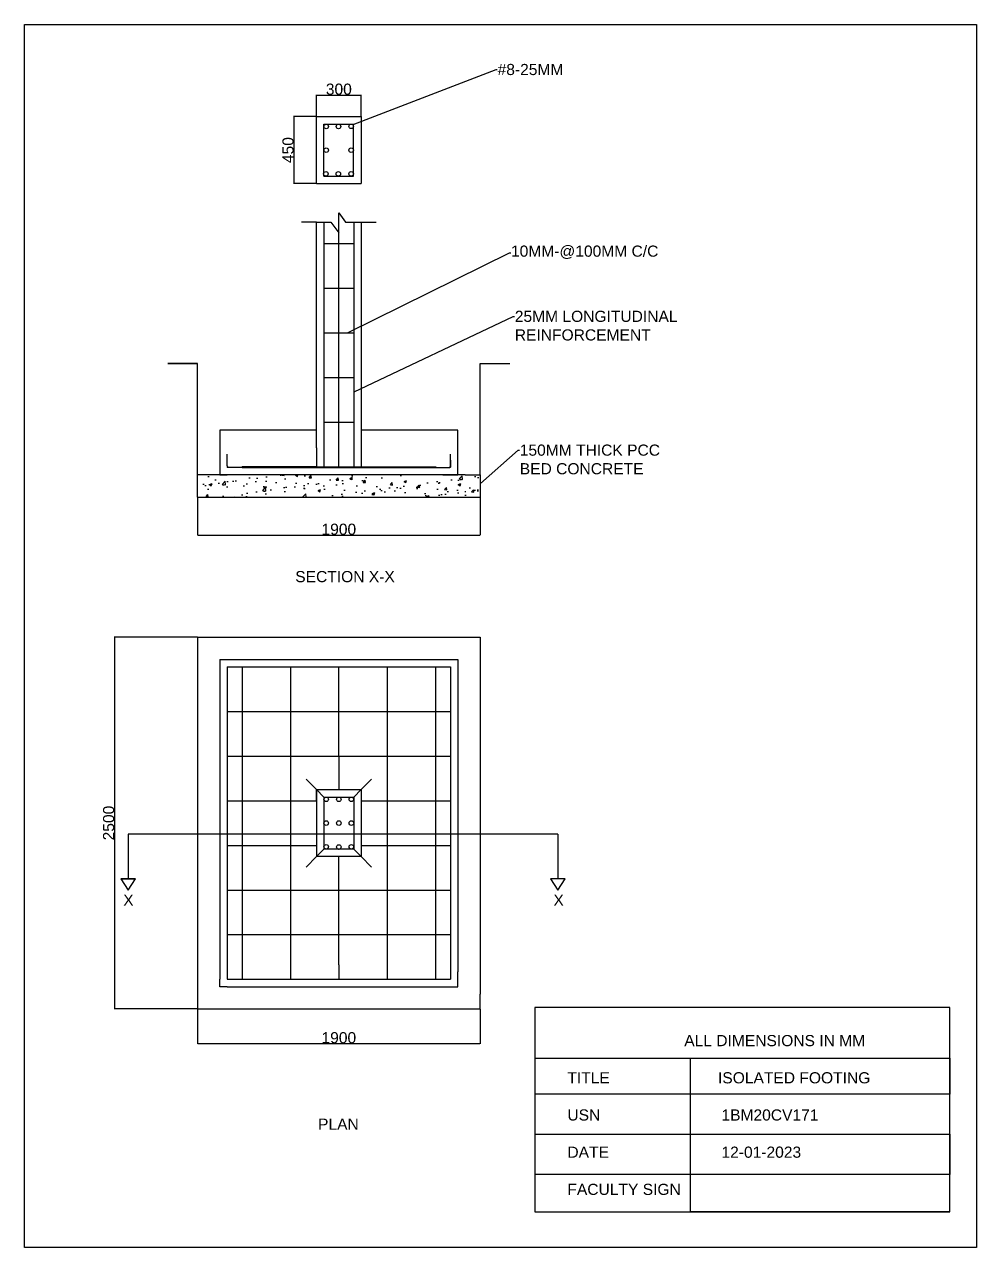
# Model space of a CAD drawing. Header units: inches. Extents: x 448145 to 618619, y -64863 to 148507.
# Drawn here: x 474380 to 480784, y 113106 to 121329 of the extents above; entities that cross this region are included whole.
import ezdxf
from ezdxf import colors
from ezdxf.entities.mleader import LeaderData, LeaderLine
from ezdxf.math import Vec2, Vec3

# ---------------------------------------------------------------- set-up
doc = ezdxf.new("R2010")
doc.units = ezdxf.units.IN
doc.header["$MEASUREMENT"] = 0
doc.styles.get("Standard").update_dxf_attribs({"font": 'Arial.ttf', "height": 75})
doc.dimstyles.new('ISO-25', dxfattribs={"dimtxt": 2.5, "dimasz": 2.5, "dimexe": 1.25, "dimexo": 0.625, "dimtad": 1, "dimtxsty": 'Standard', "dimcen": 2.5, "dimadec": 0, "dimazin": 0, "dimtfac": 1, "dimtmove": 0, "dimatfit": 3, "dimfxl": 0, "dimarcsym": 0})

# ---------------------------------------------------------------- blocks, each defined once
blk = doc.blocks.new('*D284')
at = {"color": 0, "lineweight": -2}
for p, q in [((475544.7, 118150.1), (475544.7, 117894.9)), ((477444.7, 118150.1), (477444.7, 117894.9)), ((475547.2, 117896.1), (477442.2, 117896.1))]:
    blk.add_line(p, q, dxfattribs=at)
at = {"color": 0}
for points in [[(475547.2, 117896.5), (475547.2, 117895.7), (475544.7, 117896.1)], [(477442.2, 117896.5), (477442.2, 117895.7), (477444.7, 117896.1)]]:
    blk.add_solid(points, dxfattribs=at)
at = {"layer": 'Defpoints', "color": 0}
for p in [(475544.7, 118150.7), (477444.7, 118150.7), (477444.7, 117896.1)]:
    blk.add_point(p, dxfattribs=at)
at = {"color": 0, "insert": (476494.7, 117935), "char_height": 75, "attachment_point": 5}
blk.add_mtext('1900', dxfattribs=at)
blk = doc.blocks.new('*D285')
at = {"color": 0, "lineweight": -2}
for p, q in [((476344.1, 120709.5), (476190.9, 120709.5)), ((476192.2, 120707), (476192.2, 120262)), ((476344.1, 120259.5), (476190.9, 120259.5))]:
    blk.add_line(p, q, dxfattribs=at)
at = {"color": 0}
for points in [[(476191.8, 120707), (476192.6, 120707), (476192.2, 120709.5)], [(476191.8, 120262), (476192.6, 120262), (476192.2, 120259.5)]]:
    blk.add_solid(points, dxfattribs=at)
at = {"layer": 'Defpoints', "color": 0}
for p in [(476344.7, 120709.5), (476192.2, 120259.5), (476344.7, 120259.5)]:
    blk.add_point(p, dxfattribs=at)
at = {"color": 0, "insert": (476153.3, 120484.5), "char_height": 75, "attachment_point": 5, "rotation": 90}
blk.add_mtext('450', dxfattribs=at)
blk = doc.blocks.new('*D286')
at = {"color": 0, "lineweight": -2}
for p, q in [((476344.7, 120710.1), (476344.7, 120855.9)), ((476347.2, 120854.6), (476642.2, 120854.6)), ((476644.7, 120710.1), (476644.7, 120855.9))]:
    blk.add_line(p, q, dxfattribs=at)
at = {"color": 0}
for points in [[(476347.2, 120855), (476347.2, 120854.2), (476344.7, 120854.6)], [(476642.2, 120855), (476642.2, 120854.2), (476644.7, 120854.6)]]:
    blk.add_solid(points, dxfattribs=at)
at = {"layer": 'Defpoints', "color": 0}
for p in [(476644.7, 120854.6), (476344.7, 120709.5), (476644.7, 120709.5)]:
    blk.add_point(p, dxfattribs=at)
at = {"color": 0, "insert": (476494.7, 120893.6), "char_height": 75, "attachment_point": 5}
blk.add_mtext('300', dxfattribs=at)
blk = doc.blocks.new('*D287')
at = {"color": 0, "lineweight": -2}
for p, q in [((475544.1, 117210), (474984.6, 117210)), ((474985.9, 117207.5), (474985.9, 114712.5)), ((475544.1, 114710), (474984.6, 114710))]:
    blk.add_line(p, q, dxfattribs=at)
at = {"color": 0}
for points in [[(474985.4, 117207.5), (474986.3, 117207.5), (474985.9, 117210)], [(474985.4, 114712.5), (474986.3, 114712.5), (474985.9, 114710)]]:
    blk.add_solid(points, dxfattribs=at)
at = {"layer": 'Defpoints', "color": 0}
for p in [(475544.7, 117210), (474985.9, 114710), (475544.7, 114710)]:
    blk.add_point(p, dxfattribs=at)
at = {"color": 0, "insert": (474946.9, 115960), "char_height": 75, "attachment_point": 5, "rotation": 90}
blk.add_mtext('2500', dxfattribs=at)
blk = doc.blocks.new('*D288')
at = {"color": 0, "lineweight": -2}
for p, q in [((475544.7, 114709.3), (475544.7, 114476.4)), ((477444.7, 114709.3), (477444.7, 114476.4)), ((475547.2, 114477.6), (477442.2, 114477.6))]:
    blk.add_line(p, q, dxfattribs=at)
at = {"color": 0}
for points in [[(475547.2, 114478), (475547.2, 114477.2), (475544.7, 114477.6)], [(477442.2, 114478), (477442.2, 114477.2), (477444.7, 114477.6)]]:
    blk.add_solid(points, dxfattribs=at)
at = {"layer": 'Defpoints', "color": 0}
for p in [(475544.7, 114710), (477444.7, 114710), (477444.7, 114477.6)]:
    blk.add_point(p, dxfattribs=at)
at = {"color": 0, "insert": (476494.7, 114516.5), "char_height": 75, "attachment_point": 5}
blk.add_mtext('1900', dxfattribs=at)

msp = doc.modelspace()

# ---------------------------------------------------------------- hatches: boundary and pattern name
h = msp.add_hatch()
h.set_pattern_fill('AR-CONC', color=256)
h.set_pattern_definition([(50, (413061.32, 86971.35), (182.18467, -15.9391), [19.05, -209.55]), (355, (413061.32, 86971.35), (-35.2434, 191.05685), [15.24, -167.6406]), (100.45144, (413076.5, 86970.02), (146.94125, 175.11775), [16.19, -178.09024]), (46.1842, (413061.32, 87022.15), (271.07904, -42.0423), [28.575, -314.325]), (96.63556, (413083.9, 87018.64), (237.4041, 247.4261), [24.285, -267.1356]), (351.18415, (413061.32, 87022.15), (237.4041, 247.4261), [22.86, -251.4597]), (21, (413086.72, 87009.45), (151.6144, -102.2652), [19.05, -209.55]), (326, (413086.72, 87009.45), (61.80203, 184.18797), [15.24, -167.64]), (71.45144, (413099.35, 87000.92), (213.4164, 81.92277), [16.19, -178.08994]), (37.5, (413061.32, 86971.35), (3.088603, 84.55504), [0, -165.608, 0, -170.18, 0, -168.275]), (7.5, (413061.32, 86971.35), (66.81966, 100.18057), [0, -97.028, 0, -161.798, 0, -64.135]), (327.5, (413004.68, 86971.35), (135.590595, -5.728744), [0, -63.5, 0, -198.12, 0, -262.89]), (317.5, (412979.28, 86971.35), (148.12918, 25.4265), [0, -82.55, 0, -131.572, 0, -186.69])])
h.paths.add_polyline_path([(477444.714, 118300.708), (477344.714, 118300.708), (475544.714, 118300.708), (475544.714, 118150.708), (477344.714, 118150.708), (477444.714, 118150.708)])

# ---------------------------------------------------------------- linework, layer by layer
for p, q in [((476344.714, 120259.454), (476344.714, 120709.454)), ((476344.714, 120709.454), (476644.714, 120709.454)), ((476392.805, 120659.454), (476592.581, 120659.454)), ((476392.805, 120309.454), (476392.805, 120659.454)), ((476492.693, 120658.459), (476492.693, 120659.454)), ((476592.581, 120309.454), (476592.581, 120659.454)), ((476644.714, 120709.454), (476644.714, 120259.454)), ((476392.805, 120484.454), (476394.714, 120484.454)), ((476392.805, 120309.454), (476592.581, 120309.454)), ((476492.693, 120309.454), (476492.693, 120310.003)), ((476344.714, 120259.454), (476644.714, 120259.454)), ((476494.714, 119999.854), (476494.714, 120063.908)), ((476494.714, 120063.908), (476540.449, 119999.854)), ((476344.714, 119999.854), (476244.714, 119999.854)), ((476344.714, 118483.756), (476344.714, 119999.854)), ((476344.714, 119999.854), (476440.896, 119999.854)), ((476344.714, 119999.854), (476394.714, 119999.854)), ((476394.714, 119999.854), (476394.714, 118355.708)), ((476440.896, 119999.854), (476494.714, 119929.068)), ((476494.714, 119929.068), (476494.714, 119999.854)), ((476540.449, 119999.854), (476644.714, 119999.854)), ((476594.714, 119999.854), (476594.714, 118355.708)), ((476644.714, 119999.854), (476644.714, 118361.479)), ((476644.714, 119999.854), (476744.714, 119999.854)), ((476494.714, 119855.708), (476494.714, 119929.068)), ((476394.714, 119855.708), (476594.714, 119855.708)), ((476494.714, 118355.708), (476494.714, 119855.708)), ((476394.714, 119555.708), (476594.714, 119555.708)), ((476394.714, 119255.708), (476594.714, 119255.708)), ((475544.714, 119050.708), (475344.714, 119050.708)), ((475344.714, 119050.708), (475544.714, 119050.708)), ((475544.714, 118150.708), (475544.714, 119050.708)), ((477444.714, 119050.708), (477544.714, 119050.708)), ((477444.714, 118300.708), (477444.714, 119050.708)), ((477444.714, 119050.708), (477644.714, 119050.708)), ((476394.714, 118955.708), (476594.714, 118955.708)), ((475694.714, 118600.708), (475694.714, 118300.708)), ((476344.714, 118600.708), (475694.714, 118600.708)), ((476394.714, 118655.708), (476594.714, 118655.708)), ((476394.714, 118655.708), (476594.714, 118655.708)), ((477194.714, 118600.708), (476644.714, 118600.708)), ((477194.714, 118600.708), (477144.714, 118600.708)), ((477294.714, 118600.708), (477194.714, 118600.708)), ((477294.714, 118300.708), (477294.714, 118600.708)), ((475744.714, 118360.708), (475744.714, 118440.708)), ((476344.714, 118483.756), (476344.714, 118355.708)), ((477244.714, 118360.902), (477244.714, 118440.708)), ((475744.714, 118360.708), (475744.714, 118353.208)), ((475753.824, 118350.748), (475747.229, 118350.708)), ((475844.714, 118350.708), (475754.714, 118350.708)), ((475755.604, 118350.708), (475755.604, 118350.748)), ((476344.714, 118355.708), (475844.714, 118355.708)), ((475844.714, 118350.708), (477144.714, 118350.708)), ((476344.714, 118355.708), (477144.714, 118355.708)), ((476644.714, 118361.479), (476644.714, 118355.708)), ((477144.714, 118350.708), (477234.001, 118350.708)), ((477234.001, 118350.708), (477242.221, 118350.708)), ((477244.714, 118400.805), (477244.714, 118353.024)), ((477344.714, 118300.708), (475544.714, 118300.708)), ((475694.714, 118300.708), (475744.714, 118300.708)), ((477194.714, 118300.708), (477294.714, 118300.708)), ((477344.714, 118300.708), (477444.714, 118300.708)), ((477444.714, 118300.708), (477444.714, 118150.708)), ((475544.714, 118150.708), (477344.714, 118150.708)), ((477344.714, 118150.708), (477444.714, 118150.708)), ((475544.714, 117209.958), (475544.714, 115298.086)), ((475544.714, 117209.958), (477344.714, 117209.958)), ((477344.714, 117209.958), (477444.714, 117209.958)), ((477444.714, 117209.958), (477444.714, 114809.958)), ((475694.714, 117059.958), (477294.714, 117059.958)), ((475694.714, 117059.958), (475694.714, 114959.958)), ((477294.714, 117059.958), (477294.714, 114959.958)), ((475744.714, 117009.958), (477244.714, 117009.958)), ((475744.714, 117009.958), (475744.714, 115009.958)), ((475844.714, 117009.958), (475844.714, 115009.958)), ((476169.714, 117009.958), (476169.714, 115009.958)), ((476494.714, 116409.958), (476494.714, 117009.958)), ((476819.714, 117009.958), (476819.714, 115009.958)), ((477144.714, 117009.958), (477144.714, 115009.958)), ((477244.714, 117009.958), (477244.714, 115009.958)), ((475744.714, 116709.958), (477244.714, 116709.958)), ((475744.714, 116409.958), (477244.714, 116409.958)), ((476494.714, 116409.958), (476494.714, 116184.958)), ((476344.714, 116184.958), (476274.609, 116256.269)), ((476644.714, 116184.958), (476715.424, 116255.668)), ((476344.714, 116184.958), (476344.714, 115734.958)), ((476344.714, 116109.958), (476344.714, 116184.958)), ((476344.714, 116184.958), (476644.714, 116184.958)), ((476394.714, 116134.958), (476344.714, 116184.958)), ((476344.714, 116184.958), (476644.714, 116184.958)), ((476394.714, 116134.958), (476394.714, 115784.958)), ((476394.714, 116134.958), (476594.714, 116134.958)), ((476494.714, 116134.569), (476494.714, 116134.958)), ((476644.714, 116184.958), (476594.714, 116134.958)), ((476594.714, 116134.958), (476594.714, 115784.958)), ((476594.714, 116134.958), (476594.714, 115784.958)), ((476644.714, 116184.958), (476644.714, 115734.958)), ((476644.714, 116184.958), (476644.714, 115734.958)), ((475744.714, 116109.958), (476344.714, 116109.958)), ((476644.714, 116109.958), (477244.714, 116109.958)), ((476594.637, 115959.958), (476594.714, 115959.958)), ((477968.003, 115884.705), (475077.566, 115884.705)), ((475077.566, 115884.705), (475077.566, 115584.705)), ((477968.003, 115884.705), (477968.003, 115584.705)), ((475744.714, 115809.958), (476344.714, 115809.958)), ((476344.714, 115734.958), (476394.714, 115784.958)), ((476594.714, 115784.958), (476394.714, 115784.958)), ((476594.714, 115784.958), (476644.714, 115734.958)), ((476644.714, 115809.958), (477244.714, 115809.958)), ((476344.714, 115734.958), (476274.003, 115664.247)), ((476644.714, 115734.958), (476344.714, 115734.958)), ((476644.714, 115734.958), (476344.714, 115734.958)), ((476494.714, 115006.157), (476494.714, 115734.958)), ((476644.714, 115734.958), (476715.424, 115664.247)), ((475027.566, 115584.705), (475077.566, 115584.705)), ((475127.566, 115584.705), (475027.566, 115584.705)), ((475027.566, 115584.705), (475077.566, 115509.705)), ((475077.566, 115584.705), (475127.566, 115584.705)), ((475077.566, 115509.705), (475127.566, 115584.705)), ((478018.003, 115584.705), (477918.003, 115584.705)), ((477918.003, 115584.705), (477968.003, 115509.705)), ((477968.003, 115509.705), (478018.003, 115584.705)), ((475744.714, 115509.958), (477244.714, 115509.958)), ((475544.714, 115298.086), (475544.714, 114809.958)), ((475744.714, 115209.958), (477244.714, 115209.958)), ((475694.714, 114959.958), (475694.714, 114909.958)), ((475744.714, 115009.958), (475744.714, 114909.958)), ((475844.714, 115009.958), (475844.714, 114909.958)), ((476169.714, 115009.958), (476169.714, 114909.958)), ((476494.714, 115006.157), (476494.714, 114909.958)), ((476819.714, 115009.958), (476819.714, 114909.958)), ((477144.714, 115009.958), (477144.714, 114909.958)), ((477244.714, 115009.958), (477244.714, 114909.958)), ((477294.714, 114909.958), (477294.714, 114959.958)), ((475694.714, 114859.958), (475694.714, 114909.958)), ((475744.714, 114909.958), (477244.714, 114909.958)), ((477294.714, 114859.958), (477294.714, 114909.958)), ((475544.714, 114809.958), (475544.714, 114709.958)), ((475744.714, 114859.958), (475694.714, 114859.958)), ((475744.714, 114859.958), (477244.714, 114859.958)), ((477244.714, 114859.958), (477294.714, 114859.958)), ((477444.714, 114709.958), (477444.714, 114809.958)), ((480604.583, 114718.994), (477812.923, 114718.994)), ((477812.923, 114718.994), (477812.923, 114638.867)), ((480604.583, 113346.835), (480604.583, 114718.994)), ((475544.714, 114709.958), (475694.714, 114709.958)), ((475694.714, 114709.958), (477444.714, 114709.958)), ((477812.923, 114638.867), (477812.923, 113346.835)), ((477812.923, 114638.867), (477812.923, 114378.458)), ((477812.923, 114378.458), (480604.583, 114378.458)), ((478860.422, 113346.835), (478860.422, 114378.458)), ((480604.583, 114378.458), (480604.583, 114138.08)), ((480604.583, 114138.08), (477812.923, 114138.08)), ((477812.923, 114138.08), (477812.923, 113867.654)), ((477812.923, 113867.654), (480604.583, 113867.654)), ((480604.583, 113867.654), (480604.583, 113597.229)), ((480604.583, 113597.229), (477812.923, 113597.229)), ((477812.923, 113597.229), (477812.923, 113346.835)), ((477812.923, 113346.835), (480604.583, 113346.835)), ((480604.583, 113346.835), (478860.422, 113346.835))]:
    msp.add_line(p, q)
msp.add_lwpolyline([(474380.358, 121329.29), (480783.598, 121329.29), (480783.598, 113106.189), (474380.358, 113106.189)], close=True)
for centre, radius in [((476409.992, 120643.181), 15.278), ((476492.693, 120643.181), 15.278), ((476577.428, 120644.113), 15.278), ((476409.992, 120484.454), 15.278), ((476577.428, 120484.454), 15.278), ((476407.71, 120325.244), 15.278), ((476491.636, 120325.244), 15.278), ((476577.428, 120325.244), 15.278), ((475747.214, 118353.208), 2.5), ((475844.714, 118353.208), 2.5), ((476169.714, 118353.208), 2.5), ((476494.714, 118353.208), 2.5), ((476819.714, 118353.208), 2.5), ((477144.714, 118353.208), 2.5), ((477242.221, 118353.208), 2.5), ((476409.992, 116119.68), 15.278), ((476494.714, 116119.291), 15.278), ((476578.829, 116119.68), 15.278), ((476409.992, 115959.958), 15.278), ((476494.714, 115959.958), 15.278), ((476579.359, 115959.958), 15.278), ((476409.992, 115800.616), 15.278), ((476494.714, 115799.375), 15.278), ((476578.862, 115800.616), 15.278)]:
    msp.add_circle(centre, radius)
msp.add_arc((475754.714, 118360.708), 10, 264.8935872, 270)
for p in [(476392.805, 120484.454), (476492.693, 120309.454), (475969.714, 118355.708), (476094.714, 118355.708), (476169.714, 118350.708), (476219.714, 118355.708), (476494.714, 118350.708), (476819.714, 118350.708), (476394.714, 115959.958), (476494.714, 115784.958)]:
    msp.add_point(p)

# ---------------------------------------------------------------- texts
at = {"char_height": 75, "attachment_point": 1}
for s, width, insert in [('SECTION X-X', 1486.4668, (476201.629, 117654.538)), ('X', 143.11731, (475044.846, 115479.248)), ('X', 143.11731, (477938.07, 115479.248)), ('                           ALL DIMENSIONS IN MM\\P\\PTITLE                         ISOLATED FOOTING\\P\\PUSN                            1BM20CV171\\P\\PDATE                          12-01-2023\\P\\PFACULTY SIGN', 4629.89836, (478031.948, 114535.027)), ('PLAN', 1064.32629, (476355.109, 113973.103))]:
    msp.add_mtext_dynamic_manual_height_columns(s, width=width, gutter_width=12.5, heights=[0], dxfattribs=dict(at, insert=insert))

# ---------------------------------------------------------------- dimensions: what is measured, and where the dimension line sits
for base, p1, p2, picture, middle in [((476644.714, 120854.624), (476344.714, 120709.454), (476644.714, 120709.454), '*D286', (476494.714, 120893.568)), ((477444.714, 117896.104), (475544.714, 118150.708), (477444.714, 118150.708), '*D284', (476494.714, 117935.022))]:
    dim = msp.add_linear_dim(base=base, p1=p1, p2=p2, dimstyle='ISO-25', override={"dimtxt": 75})
    dim.commit()
    dim.dimension.update_dxf_attribs({"geometry": picture, "text_midpoint": middle})
for base, p1, p2, picture, middle in [((476192.182, 120259.454), (476344.714, 120709.454), (476344.714, 120259.454), '*D285', (476153.264, 120484.454)), ((474985.86, 114709.958), (475544.714, 117209.958), (475544.714, 114709.958), '*D287', (474946.942, 115959.958))]:
    dim = msp.add_linear_dim(base=base, p1=p1, p2=p2, angle=90, dimstyle='ISO-25', override={"dimtxt": 75})
    dim.commit()
    dim.dimension.update_dxf_attribs({"geometry": picture, "text_midpoint": middle})
dim = msp.add_linear_dim(base=(477444.714, 114477.611), p1=(475544.714, 114709.958), p2=(477444.714, 114709.958), dimstyle='ISO-25', override={"dimtxt": 75})
dim.commit()
dim.dimension.update_dxf_attribs({"geometry": '*D288', "text_midpoint": (476494.714, 114477.611), "dimtype": 160})

# ---------------------------------------------------------------- leaders
ml = msp.add_multileader_mtext('Standard')
ml.set_content('#8-25MM', color=256)
ml.set_leader_properties()
ml.build(insert=Vec2(0, 0))
ctx = ml.context
ctx.base_point, ctx.char_height, ctx.plane_origin = Vec3(477560.495, 121025.944), 75, Vec3(476586.983, 120656.035)
notes = []
notes.append((ctx, [(0, (1, 1, 0), (477552.495, 121025.944), (1, 0), 8, [(0, [(476586.983, 120656.035)], 0, [])])]))
ctx.mtext.insert, ctx.mtext.flow_direction = Vec3(477562.495, 121064.083), 5
ml = msp.add_multileader_mtext('Standard')
ml.set_content('10MM-@100MM C/C', color=256)
ml.set_leader_properties()
ml.build(insert=Vec2(0, 0))
ctx = ml.context
ctx.base_point, ctx.char_height, ctx.plane_origin = Vec3(477650.539, 119794.311), 75, Vec3(476554.47, 119255.708)
notes.append((ctx, [(0, (1, 1, 0), (477642.539, 119794.311), (1, 0), 8, [(0, [(476554.47, 119255.708)], 0, [])])]))
ctx.mtext.insert, ctx.mtext.flow_direction = Vec3(477652.539, 119842.836), 5
ml = msp.add_multileader_mtext('Standard')
ml.set_content('25MM LONGITUDINAL\\PREINFORCEMENT', color=256)
ml.set_leader_properties()
ml.build(insert=Vec2(0, 0))
ctx = ml.context
ctx.base_point, ctx.char_height, ctx.plane_origin = Vec3(477676.242, 119366.35), 75, Vec3(476594.714, 118856.511)
notes.append((ctx, [(0, (1, 1, 0), (477668.242, 119366.35), (1, 0), 8, [(0, [(476594.714, 118856.511)], 0, [])])]))
ctx.mtext.insert, ctx.mtext.flow_direction = Vec3(477678.242, 119404.49), 5
ml = msp.add_multileader_mtext('Standard')
ml.set_content('150MM THICK PCC\\PBED CONCRETE', color=256)
ml.set_leader_properties()
ml.build(insert=Vec2(0, 0))
ctx = ml.context
ctx.base_point, ctx.char_height, ctx.plane_origin = Vec3(477709.627, 118466.775), 75, Vec3(477444.714, 118240.366)
notes.append((ctx, [(0, (1, 1, 0), (477701.627, 118466.775), (1, 0), 8, [(0, [(477444.714, 118240.366)], 0, [])])]))
ctx.mtext.insert, ctx.mtext.flow_direction = Vec3(477711.627, 118504.915), 5
for ctx, leaders in notes:
    for number, flags, end, landing, length, lines in leaders:
        leader = LeaderData()
        leader.index, (leader.has_last_leader_line, leader.has_dogleg_vector, leader.attachment_direction) = number, flags
        leader.last_leader_point, leader.dogleg_vector, leader.dogleg_length = Vec3(end), Vec3(landing), length
        for number, points, colour, breaks in lines:
            line = LeaderLine()
            line.index, line.vertices, line.color, line.breaks = number, Vec3.list(points), colors.encode_raw_color(colour), breaks
            leader.lines.append(line)
        ctx.leaders.append(leader)

doc.saveas('drawing.dxf')
